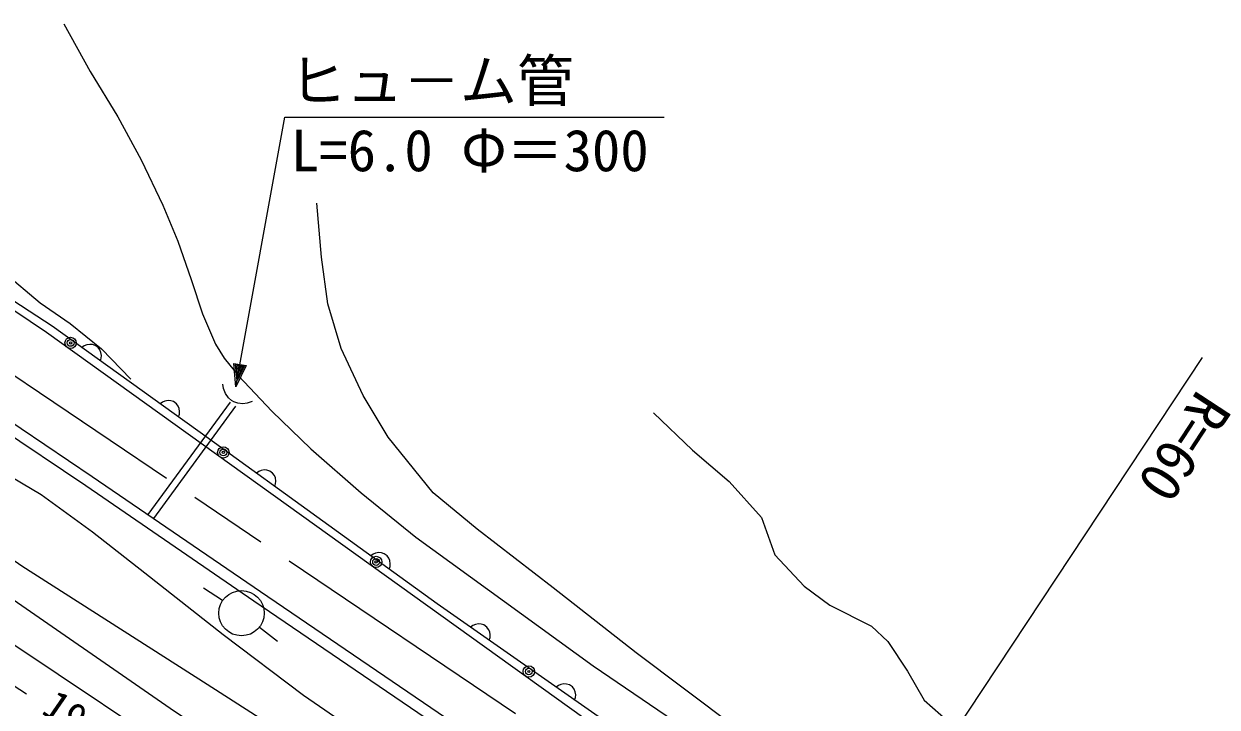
# Model space of a CAD drawing. Units: millimetres, scale not verified. Extents: x 40000 to 680000, y 20000 to 380000.
# Drawn here: x 93026 to 145468, y 292170 to 322186 of the extents above; entities that cross this region are included whole.
import ezdxf
from ezdxf.enums import TextEntityAlignment as Align

# ---------------------------------------------------------------- set-up
doc = ezdxf.new("R2010")
doc.units = ezdxf.units.MM
doc.header["$LTSCALE"] = 1000
doc.linetypes.add('CHAIN', pattern=[18.5, 12, -1.5, 3.5, -1.5])
for name, color, linetype, lineweight in [('S-BGD', 7, 'Continuous', 25), ('S-BMK', 2, 'CHAIN', 13), ('S-STR-HTXT', 7, 'Continuous', 13)]:
    doc.layers.add(name, color=color, linetype=linetype, lineweight=lineweight)
doc.styles.add('ＭＳ ゴシック', font='')
doc.styles.get('ＭＳ ゴシック').set_extended_font_data('MS Gothic')

msp = doc.modelspace()

# ---------------------------------------------------------------- linework, layer by layer
at = {"layer": 'S-BGD'}
for p, q in [((106100, 311936), (105906, 314312)), ((106391, 309880), (106100, 311936)), ((94266, 308905), (90770, 311188)), ((94019, 308625), (90594, 310925)), ((106974, 307921), (106391, 309880)), ((101134, 303974), (94266, 308905)), ((118255, 291251), (94019, 308625)), ((95681, 308036), (95578, 307963)), ((95788, 308082), (95681, 308036)), ((95927, 308104), (95788, 308082)), ((96044, 308094), (95927, 308104)), ((96164, 308056), (96044, 308094)), ((96294, 307963), (96164, 308056)), ((96368, 307861), (96294, 307963)), ((96414, 307755), (96368, 307861)), ((107935, 305858), (106974, 307921)), ((88456, 307394), (96032, 302307)), ((96388, 307381), (96426, 307501)), ((96436, 307616), (96414, 307755)), ((96426, 307501), (96436, 307616)), ((88191, 306972), (95748, 301899)), ((101803, 306166), (101777, 306355)), ((101881, 305947), (101803, 306166)), ((102016, 305763), (101881, 305947)), ((102155, 305646), (102016, 305763)), ((109036, 304028), (107935, 305858)), ((98488, 300625), (102101, 305569)), ((98731, 300450), (102344, 305394)), ((99115, 305571), (99012, 305498)), ((99222, 305616), (99115, 305571)), ((99362, 305639), (99222, 305616)), ((99478, 305629), (99362, 305639)), ((99598, 305591), (99478, 305629)), ((99728, 305498), (99598, 305591)), ((99802, 305396), (99728, 305498)), ((99848, 305290), (99802, 305396)), ((99870, 305151), (99848, 305290)), ((102258, 305586), (102155, 305646)), ((102428, 305520), (102258, 305586)), ((102655, 305490), (102428, 305520)), ((102845, 305516), (102655, 305490)), ((103066, 305594), (102845, 305516)), ((99822, 304916), (99860, 305036)), ((99860, 305036), (99870, 305151)), ((120692, 305094), (122407, 303456)), ((111191, 296709), (101134, 303974)), ((111009, 301587), (109036, 304028)), ((122407, 303456), (124025, 302075)), ((96032, 302307), (103421, 297245)), ((103347, 302523), (103244, 302450)), ((103455, 302568), (103347, 302523)), ((103594, 302590), (103455, 302568)), ((103710, 302580), (103594, 302590)), ((103831, 302542), (103710, 302580)), ((103960, 302448), (103831, 302542)), ((104034, 302346), (103960, 302448)), ((104079, 302239), (104034, 302346)), ((104101, 302101), (104079, 302239)), ((104091, 301985), (104101, 302101)), ((124025, 302075), (125449, 300501)), ((95748, 301899), (103138, 296836)), ((104053, 301866), (104091, 301985)), ((112951, 299981), (111009, 301587)), ((125449, 300501), (126031, 298863)), ((116283, 297411), (112951, 299981)), ((108483, 298935), (108376, 298890)), ((108623, 298957), (108483, 298935)), ((108739, 298947), (108623, 298957)), ((108859, 298909), (108739, 298947)), ((108376, 298890), (108273, 298817)), ((108989, 298816), (108859, 298909)), ((109062, 298713), (108989, 298816)), ((109108, 298607), (109062, 298713)), ((109130, 298468), (109108, 298607)), ((109119, 298353), (109130, 298468)), ((126031, 298863), (127325, 297482)), ((109081, 298233), (109119, 298353)), ((101759, 296847), (100927, 297398)), ((119939, 294553), (116283, 297411)), ((127325, 297482), (128452, 296651)), ((103138, 296836), (113974, 289473)), ((103421, 297245), (114257, 289882)), ((118701, 291445), (111191, 296709)), ((128452, 296651), (130284, 295725)), ((112869, 295800), (112762, 295753)), ((113008, 295824), (112869, 295800)), ((113124, 295815), (113008, 295824)), ((113246, 295779), (113124, 295815)), ((113376, 295688), (113246, 295779)), ((103378, 295685), (104166, 295073)), ((112762, 295753), (112660, 295679)), ((113451, 295586), (113376, 295688)), ((113498, 295481), (113451, 295586)), ((113522, 295342), (113498, 295481)), ((113513, 295227), (113522, 295342)), ((130284, 295725), (130991, 295056)), ((113477, 295107), (113513, 295227)), ((130991, 295056), (131858, 293748)), ((124243, 291314), (119939, 294553)), ((131858, 293748), (132597, 292472)), ((116623, 293168), (116517, 293121)), ((116763, 293192), (116623, 293168)), ((116879, 293183), (116763, 293192)), ((117000, 293147), (116879, 293183)), ((116517, 293121), (116415, 293047)), ((117131, 293055), (117000, 293147)), ((117206, 292954), (117131, 293055)), ((117253, 292848), (117206, 292954)), ((117277, 292710), (117253, 292848)), ((117268, 292595), (117277, 292710)), ((117232, 292474), (117268, 292595)), ((132597, 292472), (133690, 291515))]:
    msp.add_line(p, q, dxfattribs=at)
for points in [[(94788, 322186), (95942, 320098), (97158, 318103), (98182, 316206), (99137, 314215), (99795, 312639), (100382, 310949), (100883, 309441), (101449, 308117), (101835, 307499), (102463, 306725), (103917, 305174), (105631, 303512), (107850, 301584), (110257, 299630), (118042, 293983), (125884, 288652)], [(70111, 319144), (72129, 320120), (74237, 320975), (75225, 321142), (76125, 321196), (77129, 321169), (78317, 321011), (79351, 320747), (80673, 320286), (82377, 319564), (84286, 318634), (85506, 317951), (86831, 317069), (87922, 316198), (89076, 315137), (89427, 314666), (89798, 313960), (90128, 313354), (90622, 312734), (92149, 311285), (93747, 309934), (95055, 309016), (96431, 307916), (97732, 306577)], [(78151, 308037), (81500, 306070), (85038, 303870), (92941, 298374), (101076, 293174), (109119, 288017), (112149, 286006), (115083, 283933), (117776, 281767)], [(75887, 306726), (79755, 304759), (83605, 302689), (91591, 297552), (99462, 292131), (107356, 286842), (109186, 285629), (110901, 284372), (113406, 282394), (116133, 280381), (116550, 280081)], [(85604, 306351), (93789, 301510), (96047, 299868), (98336, 298076), (101778, 295358), (105321, 292689), (113106, 287339), (116145, 285073), (119197, 282930), (120654, 282001)], [(76028, 304947), (84478, 300172), (92548, 294953), (100470, 289646), (102961, 287987), (105260, 286340), (107997, 284338), (110719, 282471), (112679, 281098), (114436, 279736), (115654, 278729)], [(74990, 303641), (77665, 302291), (80195, 300897), (88349, 295853), (93147, 292750)]]:
    msp.add_lwpolyline(points, dxfattribs=at)
for centre, major_axis in [((95081, 308170), (250, 0)), ((95081, 308170), (150, 0)), ((95081, 308170), (50, 0)), ((101793, 303358), (250, 0)), ((101793, 303358), (150, 0)), ((101793, 303358), (50, 0)), ((108506, 298546), (250, 0)), ((108506, 298546), (150, 0)), ((108506, 298546), (50, 0)), ((102591, 296296), (1000, 0)), ((115218, 293734), (250, 0)), ((115218, 293734), (150, 0)), ((115218, 293734), (50, 0))]:
    msp.add_ellipse(centre, major_axis=major_axis, ratio=0.992669, dxfattribs=at)
at = {"layer": 'S-BMK'}
msp.add_line((89346, 308937), (128349, 282643), dxfattribs=at)
at = {"layer": 'S-STR-HTXT'}
for p, q in [((102347, 306243), (104492, 318090)), ((104492, 318090), (121173, 318090)), ((128349, 282643), (144831, 307526)), ((102347, 306243), (102248, 307269)), ((102248, 307269), (102799, 307171)), ((102396, 306517), (102320, 307216)), ((102320, 307216), (102714, 307146)), ((102799, 307171), (102347, 306243)), ((102425, 306673), (102392, 307163)), ((102392, 307163), (102628, 307121)), ((102714, 307146), (102396, 306517)), ((102628, 307121), (102425, 306673)), ((102467, 306908), (102463, 307110)), ((102463, 307110), (102542, 307096)), ((102542, 307096), (102467, 306908))]:
    msp.add_line(p, q, dxfattribs=at)

# ---------------------------------------------------------------- texts
at = {"layer": 'S-STR-HTXT', "style": 'ＭＳ ゴシック'}
for s, p in [('ヒュ－ム管', (104694, 318224)), ('L=6.0 Φ＝300', (104761, 315162))]:
    msp.add_text(s, height=1833, dxfattribs=at).set_placement(p, align=Align.BOTTOM_LEFT)
for s, height, rotation, p in [('R=60', 1833, 236.807, (144169, 306479)), ('190', 1320, 325.397, (93523, 291602))]:
    msp.add_text(s, height=height, rotation=rotation, dxfattribs=at).set_placement(p, align=Align.BOTTOM_LEFT)

doc.saveas('drawing.dxf')
